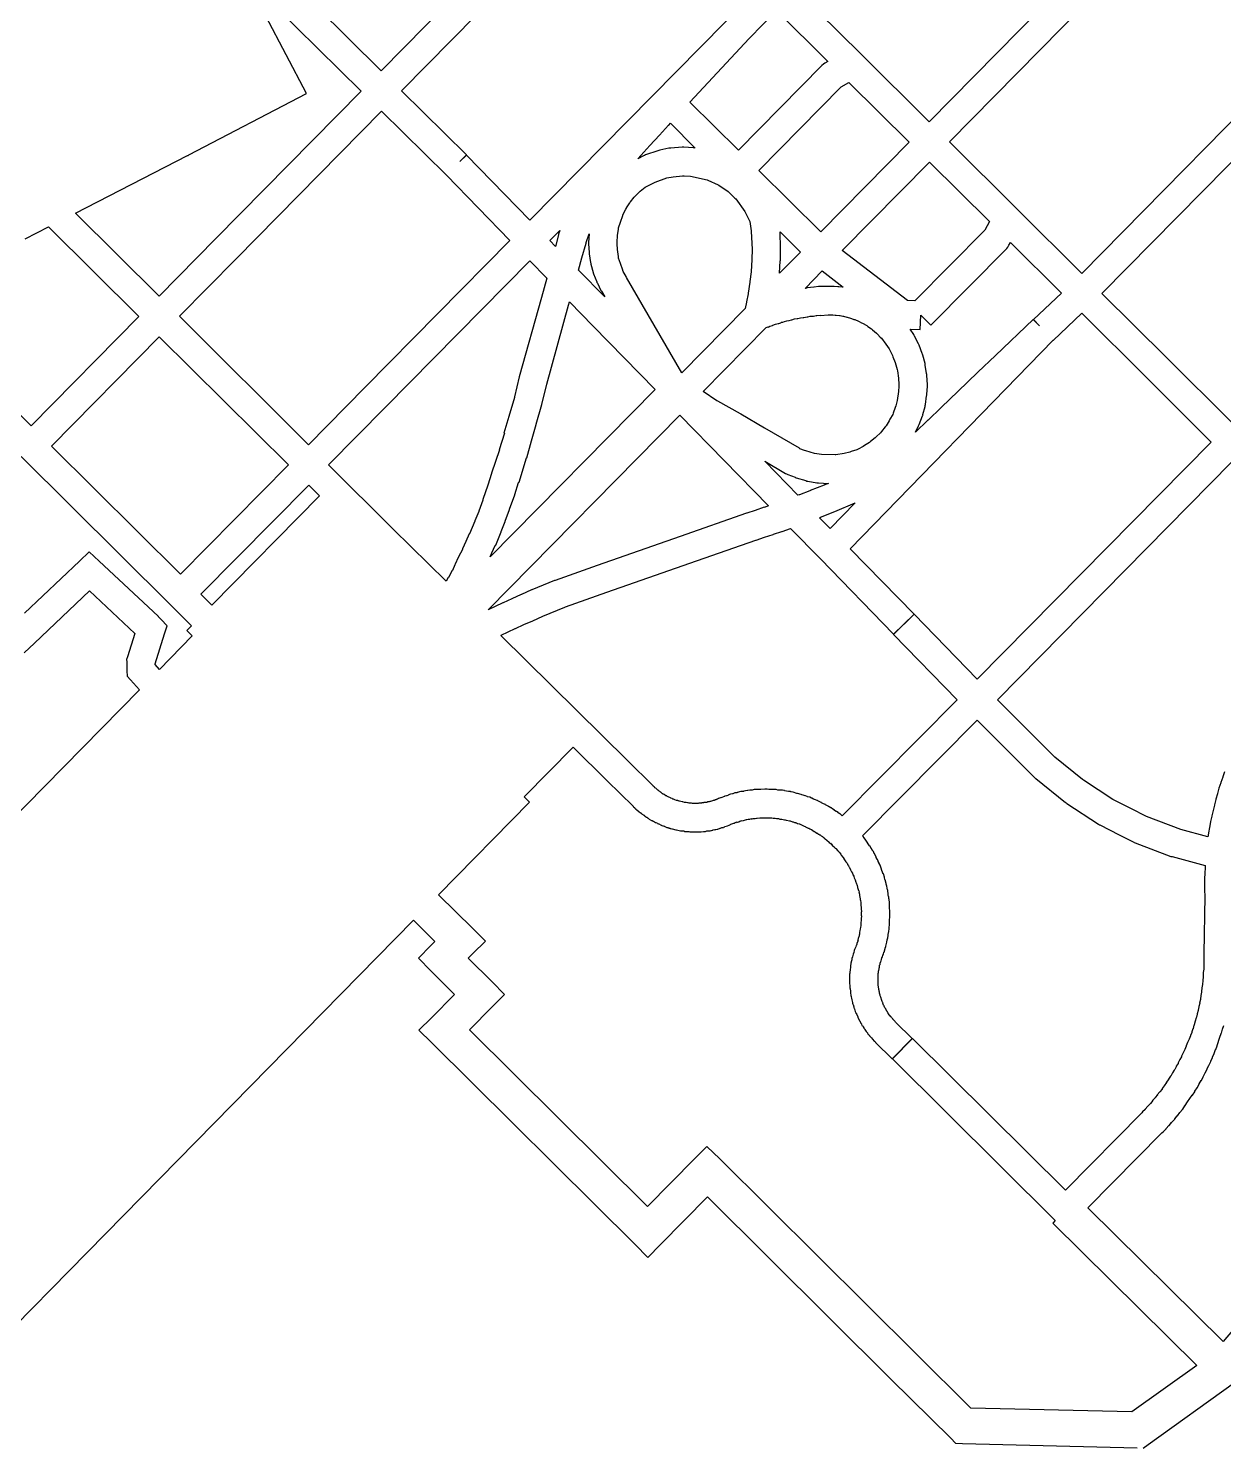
# Model space of a CAD drawing. Extents: x 0 to 1129, y 203 to 1017.
# Drawn here: x 363.7 to 401.51, y 807.01 to 851.8 of the extents above; entities that cross this region are included whole.
import ezdxf

# ---------------------------------------------------------------- set-up
doc = ezdxf.new("R2010")
doc.units = 0
doc.layers.get('0').update_dxf_attribs({"linetype": 'CONTINUOUS'})

msp = doc.modelspace()

# ---------------------------------------------------------------- linework, layer by layer
at = {"color": 1}
for points in [[(377.655667, 861.984346), (379.941667, 859.726568), (381.987778, 857.694568), (374.8546, 850.455568), (372.808511, 852.487568), (370.515444, 854.752401), (372.780289, 857.045457), (375.376734, 859.670123), (377.655667, 861.984346)], [(395.132289, 860.241623), (397.178378, 858.216679), (399.323266, 856.085901), (392.197178, 848.839846), (390.045222, 850.977679), (387.992067, 853.009679), (395.132289, 860.241623)], [(382.629845, 857.052444), (384.668889, 855.034556), (386.722067, 853.002556), (385.854222, 852.113556), (385.847223, 852.106511), (385.840224, 852.106511), (385.741446, 851.993622), (379.56078, 845.735345), (377.557002, 847.788511), (377.345335, 847.5839), (377.557002, 847.802622), (375.503824, 849.820511), (382.629845, 857.052444)], [(399.965333, 855.450845), (402.117266, 853.320067), (404.156333, 851.295122), (397.016111, 844.049067), (394.984111, 846.074011), (392.832155, 848.204789), (399.965333, 855.450845)], [(370.571889, 853.418845), (372.173489, 851.8384), (374.226667, 849.813456), (369.626444, 845.149734), (367.834333, 843.3294), (365.188511, 845.954067), (368.730378, 847.7744), (368.7586, 847.781444), (368.779823, 847.8026), (372.498112, 849.742878), (370.571889, 853.418845)], [(387.364111, 852.367556), (388.986889, 850.751833), (388.895178, 850.702444), (388.845778, 850.667167), (388.796378, 850.624833), (386.157622, 847.943722), (384.619489, 849.460667), (386.496289, 851.478556), (387.364111, 852.367556)], [(404.798378, 850.660145), (406.844511, 848.628145), (408.8906, 846.596145), (401.743333, 839.357145), (399.711333, 841.382089), (397.658155, 843.414089), (404.798378, 850.660145)], [(389.650111, 850.088645), (391.562155, 848.197756), (388.761111, 845.368444), (386.799667, 847.301667), (389.410222, 849.954556), (389.650111, 850.088645)], [(374.868734, 849.178501), (376.921889, 847.153556), (378.925667, 845.093334), (374.353667, 840.450779), (372.561556, 838.630445), (368.476378, 842.694445), (370.268511, 844.514779), (374.868734, 849.178501)], [(384.012734, 848.797512), (384.795889, 848.014346), (384.7606, 848.02139), (384.725333, 848.02139), (384.429, 848.042545), (384.407777, 848.042545), (384.379555, 848.042545), (384.01971, 848.014323), (383.991488, 848.007279), (383.963266, 848.007279), (383.673999, 847.943779), (383.63871, 847.936734), (383.610488, 847.922623), (383.222444, 847.795623), (383.187154, 847.781512), (383.158932, 847.767401), (382.982532, 847.675679), (383.356488, 848.091957), (383.666932, 848.423568), (383.949154, 848.734012), (383.956154, 848.734012), (384.012734, 848.797512)], [(392.204222, 847.562813), (394.102155, 845.686035), (393.954, 845.417924), (391.738556, 843.181313), (391.505711, 843.188357), (389.445489, 844.768801), (392.204222, 847.562813)], [(384.386667, 847.132435), (384.443111, 847.132435), (384.640667, 847.125391), (385.169845, 847.005446), (385.191068, 846.998402), (385.515623, 846.850235), (385.536846, 846.843191), (385.833157, 846.63858), (385.85438, 846.617425), (386.044892, 846.426925), (386.073114, 846.405769), (386.36238, 846.010658), (386.517602, 845.693158), (386.56698, 845.396825), (386.56698, 845.375669), (386.595202, 844.81828), (386.595202, 844.797125), (386.588203, 844.514903), (386.588203, 844.486681), (386.559981, 844.098625), (386.56698, 844.098625), (386.524669, 843.788181), (386.524669, 843.77407), (386.468225, 843.421292), (386.468225, 843.400136), (386.418825, 843.153192), (386.418825, 843.139081), (386.369425, 842.941525), (384.365647, 840.909525), (382.615869, 843.922247), (382.60887, 843.95047), (382.517159, 844.105692), (382.502935, 844.14097), (382.502935, 844.148014), (382.425335, 844.359681), (382.368891, 844.53607), (382.368891, 844.564292), (382.361892, 844.585447), (382.333669, 844.804169), (382.319671, 844.987614), (382.319671, 845.008769), (382.319671, 845.029925), (382.333669, 845.262758), (382.361892, 845.439147), (382.368891, 845.488536), (382.425335, 845.664925), (382.502935, 845.876591), (382.502935, 845.890702), (382.517159, 845.92598), (382.601826, 846.081202), (382.615824, 846.109425), (382.622823, 846.123536), (382.721601, 846.278758), (382.735599, 846.299913), (382.749597, 846.314024), (382.862486, 846.455135), (382.890708, 846.490413), (383.052997, 846.645635), (383.208197, 846.772635), (383.22942, 846.786747), (383.525753, 846.934913), (383.899709, 847.068969), (384.090198, 847.104247), (384.097197, 847.104247), (384.386667, 847.132435)], [(364.341845, 845.523768), (367.199333, 842.687435), (363.791489, 839.230213), (362.175778, 840.824768)], [(363.601, 845.142712), (364.341845, 845.523768)], [(380.513178, 845.403858), (380.470822, 845.290969), (380.470822, 845.276858), (380.470822, 845.269813), (380.372067, 844.902925), (380.195667, 845.086369), (380.513178, 845.403858)], [(381.437444, 845.30508), (381.416221, 845.029913), (381.416221, 845.015802), (381.416221, 844.98758), (381.437444, 844.712413), (381.437444, 844.691258), (381.437444, 844.670102), (381.479778, 844.394936), (381.486777, 844.37378), (381.486777, 844.345558), (381.564399, 844.077447), (381.564399, 844.063336), (381.578398, 844.035114), (381.68422, 843.781114), (381.68422, 843.759958), (381.698444, 843.738803), (381.811332, 843.513025), (381.811332, 843.505981), (381.825331, 843.49187), (381.931175, 843.308425), (381.105687, 844.155092), (381.211509, 844.543148), (381.338509, 845.001759), (381.345508, 845.022914), (381.437444, 845.30508)], [(387.477, 845.361524), (388.119044, 844.719469), (387.462889, 844.056247), (387.484112, 844.451358), (387.491111, 844.458402), (387.491111, 844.479557), (387.491111, 844.804113), (387.491111, 844.811157), (387.491111, 844.832313), (387.477, 845.361524)], [(394.7654, 845.022869), (396.374067, 843.421258), (395.492111, 842.595758), (395.6826, 842.391147), (395.485044, 842.595758), (394.285622, 841.452758), (393.735266, 840.930647), (393.100289, 840.309758), (392.585222, 839.815869), (392.571224, 839.808825), (392.162002, 839.406658), (392.148004, 839.406658), (391.759937, 839.025658), (391.858737, 839.230269), (391.865736, 839.24438), (391.879734, 839.272602), (391.985556, 839.540714), (391.992556, 839.554825), (391.992556, 839.583047), (392.063111, 839.844102), (392.07011, 839.872325), (392.077109, 839.900547), (392.112398, 840.175714), (392.119398, 840.196869), (392.119398, 840.218024), (392.140621, 840.47908), (392.140621, 840.507302), (392.140621, 840.535524), (392.119398, 840.824802), (392.119398, 840.853024), (392.112398, 840.881247), (392.070042, 841.149358), (392.070042, 841.17758), (392.063043, 841.198735), (391.992488, 841.466846), (391.985489, 841.495069), (391.97149, 841.516224), (391.879757, 841.77728), (391.865759, 841.798435), (391.85876, 841.81959), (391.724693, 842.066535), (391.717694, 842.08769), (391.710695, 842.115912), (391.590739, 842.285246), (391.90825, 842.271135), (391.929473, 842.729746), (392.246985, 842.412246), (394.645873, 844.839357), (394.681162, 844.88169), (394.716429, 844.938135), (394.7654, 845.022869)], [(379.560667, 844.444325), (380.096889, 843.893991), (379.927556, 843.287214), (379.229044, 840.782491), (379.229044, 840.775447), (379.073845, 840.140447), (379.073845, 840.126336), (378.897444, 839.526614), (378.897444, 839.51957), (378.742222, 838.997458), (378.75622, 838.997458), (378.593954, 838.468292), (378.600953, 838.468292), (378.353997, 837.727458), (378.353997, 837.720414), (378.234064, 837.353525), (378.071775, 836.894914), (378.071775, 836.880803), (377.944798, 836.528025), (377.944798, 836.520981), (377.817775, 836.224648), (377.817775, 836.210537), (377.648442, 835.815425), (377.641443, 835.808381), (377.542665, 835.575548), (377.542665, 835.568504), (377.436843, 835.342726), (377.429844, 835.32157), (377.309888, 835.081682), (377.309888, 835.074637), (377.29589, 835.067593), (377.204156, 834.848871), (377.190158, 834.827715), (377.112536, 834.658382), (377.105537, 834.651338), (376.992648, 834.432616), (376.978649, 834.432616), (376.915138, 834.312671), (375.242983, 835.963671), (373.196872, 837.995671), (374.996027, 839.816004), (379.560667, 844.444325)], [(388.810511, 844.126825), (389.473711, 843.611769), (389.3326, 843.62588), (389.318602, 843.62588), (389.304378, 843.62588), (389.191489, 843.639991), (389.17749, 843.639991), (389.170491, 843.639991), (389.015269, 843.639991), (388.994046, 843.639991), (388.980048, 843.639991), (388.973049, 843.639991), (388.711982, 843.632947), (388.704983, 843.632947), (388.690985, 843.632947), (388.549873, 843.611792), (388.542874, 843.611792), (388.437052, 843.604747), (388.33123, 843.597703), (388.324231, 843.597703), (388.324231, 843.583592), (388.267787, 843.576548), (388.810511, 844.126825)], [(380.816556, 843.153158), (381.564444, 842.384102), (383.525889, 840.373269), (378.311845, 835.088658), (378.361222, 835.208602), (378.467044, 835.441436), (378.481268, 835.455547), (378.657646, 835.87888), (378.657646, 835.885925), (378.777579, 836.203425), (378.784578, 836.210469), (378.918622, 836.584413), (378.918622, 836.591458), (379.087956, 837.050069), (379.087956, 837.057113), (379.207911, 837.438113), (379.22191, 837.445157), (379.454732, 838.214213), (379.468956, 838.221257), (379.617111, 838.750424), (379.765266, 839.272535), (379.765266, 839.279579), (379.941667, 839.900468), (379.941667, 839.907512), (380.103933, 840.542512), (380.103933, 840.549556), (380.788333, 843.047223), (380.816556, 843.153158)], [(397.016111, 842.786269), (399.076333, 840.747214), (401.1154, 838.715214), (393.714111, 831.215158), (391.7174, 833.268325), (391.061222, 832.633325), (393.079111, 830.566047), (389.445489, 826.897158), (389.424266, 826.911269), (389.417266, 826.911269), (389.374956, 826.953602), (389.367957, 826.953602), (389.311512, 826.98888), (389.311512, 826.995925), (389.262135, 827.031202), (389.247911, 827.031202), (389.198533, 827.06648), (389.198533, 827.073524), (389.142089, 827.108802), (389.092711, 827.14408), (389.085712, 827.14408), (389.029267, 827.179358), (389.022268, 827.179358), (389.015269, 827.193469), (388.909425, 827.242858), (388.909425, 827.249902), (388.85298, 827.278124), (388.845981, 827.278124), (388.789537, 827.306346), (388.782537, 827.313391), (388.775538, 827.313391), (388.669716, 827.369835), (388.662717, 827.376879), (388.648719, 827.376879), (388.599319, 827.405102), (388.53583, 827.426257), (388.528831, 827.426257), (388.479431, 827.454479), (388.465433, 827.454479), (388.416055, 827.482701), (388.409056, 827.482701), (388.345545, 827.496813), (388.338545, 827.510924), (388.282101, 827.525035), (388.275102, 827.525035), (388.211591, 827.54619), (388.162213, 827.560301), (388.147989, 827.567346), (388.14099, 827.567346), (388.028101, 827.602623), (388.021102, 827.602623), (388.006878, 827.602623), (387.886945, 827.637901), (387.823456, 827.652012), (387.816457, 827.652012), (387.809458, 827.659056), (387.745969, 827.666101), (387.68248, 827.673145), (387.618969, 827.687256), (387.61197, 827.687256), (387.61197, 827.6943), (387.548481, 827.701345), (387.541482, 827.701345), (387.477971, 827.708389), (387.470972, 827.708389), (387.407483, 827.708389), (387.400484, 827.708389), (387.351084, 827.7225), (387.337086, 827.7225), (387.280641, 827.729544), (387.266643, 827.729544), (387.210198, 827.729544), (387.1962, 827.729544), (387.139756, 827.729544), (387.125758, 827.729544), (387.069313, 827.736589), (387.055315, 827.736589), (386.99887, 827.736589), (386.87187, 827.729544), (386.864871, 827.729544), (386.857872, 827.729544), (386.794361, 827.729544), (386.787362, 827.729544), (386.660362, 827.7225), (386.653363, 827.7225), (386.589874, 827.708389), (386.582875, 827.708389), (386.519364, 827.701345), (386.455852, 827.6943), (386.448853, 827.6943), (386.441854, 827.6943), (386.378343, 827.687256), (386.328965, 827.673145), (386.321966, 827.666101), (386.258455, 827.659056), (386.251456, 827.659056), (386.237457, 827.659056), (386.124569, 827.630834), (386.117569, 827.630834), (386.117569, 827.62379), (386.054081, 827.616746), (386.047082, 827.616746), (385.98357, 827.59559), (385.976571, 827.59559), (385.920127, 827.581479), (385.913128, 827.581479), (385.849639, 827.560324), (385.849639, 827.55328), (385.84264, 827.55328), (385.793262, 827.532124), (385.779038, 827.532124), (385.722594, 827.518013), (385.722594, 827.510969), (385.602661, 827.46158), (385.595662, 827.46158), (385.588662, 827.46158), (385.525151, 827.440425), (385.496929, 827.426313), (385.482931, 827.419269), (385.461708, 827.412225), (385.454708, 827.412225), (385.440484, 827.405181), (385.419261, 827.405181), (385.419261, 827.39107), (385.405263, 827.39107), (385.405263, 827.384025), (385.391265, 827.384025), (385.370042, 827.376981), (385.355818, 827.376981), (385.34182, 827.369937), (385.33482, 827.369937), (385.271309, 827.348781), (385.26431, 827.348781), (385.250312, 827.348781), (385.236314, 827.341737), (385.208091, 827.341737), (385.208091, 827.334693), (385.179869, 827.334693), (385.165871, 827.320582), (385.137649, 827.320582), (385.109426, 827.313537), (385.102427, 827.313537), (385.088429, 827.313537), (385.067206, 827.313537), (385.053208, 827.306493), (385.03921, 827.306493), (385.017986, 827.306493), (385.003988, 827.306493), (384.989764, 827.299449), (384.968541, 827.299449), (384.919164, 827.299449), (384.912164, 827.299449), (384.890941, 827.285338), (384.876717, 827.285338), (384.820273, 827.285338), (384.806275, 827.285338), (384.799276, 827.285338), (384.778052, 827.285338), (384.74983, 827.285338), (384.721608, 827.285338), (384.707384, 827.285338), (384.679162, 827.299449), (384.65094, 827.299449), (384.636941, 827.299449), (384.615718, 827.299449), (384.608719, 827.299449), (384.580497, 827.306493), (384.580497, 827.299449), (384.559274, 827.306493), (384.509874, 827.313537), (384.495875, 827.313537), (384.467653, 827.313537), (384.460654, 827.320582), (384.453655, 827.320582), (384.39721, 827.334693), (384.383212, 827.334693), (384.291479, 827.355848), (384.28448, 827.355848), (384.263257, 827.369959), (384.256257, 827.369959), (384.242259, 827.377004), (384.23526, 827.377004), (384.207038, 827.384048), (384.200039, 827.384048), (384.143594, 827.405203), (384.129596, 827.412247), (384.108373, 827.419292), (384.101374, 827.419292), (384.080151, 827.426336), (384.066153, 827.440447), (384.023819, 827.454558), (384.009821, 827.461602), (383.988598, 827.475714), (383.960376, 827.482758), (383.953377, 827.489802), (383.896932, 827.518024), (383.889933, 827.525069), (383.882934, 827.525069), (383.861711, 827.532113), (383.812333, 827.567391), (383.784111, 827.581502), (383.777112, 827.588546), (383.755889, 827.59559), (383.74889, 827.602635), (383.727666, 827.616746), (383.706443, 827.637901), (383.692219, 827.637901), (383.68522, 827.652012), (383.671222, 827.666123), (383.649999, 827.673168), (383.621777, 827.70139), (383.614778, 827.70139), (383.607778, 827.708434), (383.586555, 827.729589), (383.544222, 827.764867), (383.516, 827.778978), (383.502002, 827.800134), (383.502002, 827.807178), (383.495002, 827.807178), (383.473779, 827.828333), (383.46678, 827.835378), (383.46678, 827.842422), (382.648336, 828.646755), (378.647847, 832.597866), (378.654846, 832.604911), (379.099335, 832.816577), (379.113333, 832.816577), (379.367333, 832.943577), (379.6566, 833.063522), (379.974111, 833.204633), (380.6726, 833.493911), (380.686824, 833.508022), (381.99209, 833.966633), (384.623801, 834.883855), (386.712246, 835.610577), (386.719245, 835.610577), (386.980311, 835.702299), (387.262534, 835.786966), (387.269533, 835.801077), (387.530577, 835.885744), (387.544801, 835.885744), (387.805845, 835.984522), (388.75129, 835.017911), (391.065512, 832.640188), (391.72169, 833.268133), (389.696734, 835.335411), (396.110223, 841.939411), (396.117222, 841.932366), (397.016111, 842.786269)], [(388.993933, 842.73688), (389.022155, 842.73688), (389.128, 842.73688), (389.149223, 842.73688), (389.219756, 842.729836), (389.247978, 842.729836), (389.353823, 842.715725), (389.382045, 842.715725), (389.459668, 842.69457), (389.48789, 842.69457), (389.586645, 842.666347), (389.600869, 842.666347), (389.706691, 842.63107), (389.734913, 842.624025), (389.812513, 842.595803), (389.840735, 842.588759), (389.953624, 842.53937), (389.981846, 842.525259), (390.052425, 842.489981), (390.080647, 842.47587), (390.221758, 842.398259), (390.257024, 842.370037), (390.369913, 842.292425), (390.398135, 842.264203), (390.525135, 842.15837), (390.553358, 842.130148), (390.645091, 842.03137), (390.680358, 841.996092), (390.821469, 841.812648), (390.927313, 841.664481), (390.948537, 841.622148), (391.033203, 841.452814), (391.047201, 841.410481), (391.117757, 841.234092), (391.181268, 841.008314), (391.188267, 840.965981), (391.223534, 840.740203), (391.230533, 840.535592), (391.230533, 840.479148), (391.223534, 840.31687), (391.181223, 840.034648), (391.138867, 839.858259), (391.117644, 839.80887), (391.054133, 839.632481), (391.040135, 839.590148), (390.948401, 839.434925), (390.927178, 839.385537), (390.828378, 839.230314), (390.800155, 839.195037), (390.687266, 839.04687), (390.652, 839.011592), (390.517933, 838.877537), (390.482667, 838.849314), (390.341556, 838.72937), (390.306289, 838.701148), (390.151044, 838.60237), (390.101667, 838.574148), (389.946444, 838.489481), (389.904111, 838.468326), (389.727711, 838.411881), (389.678333, 838.390726), (389.501933, 838.348392), (389.240889, 838.306059), (389.219666, 838.306059), (388.782244, 838.32017), (388.56351, 838.355448), (388.288332, 838.433059), (388.253066, 838.44717), (388.104911, 838.503615), (388.090687, 838.517726), (386.99002, 839.159781), (386.983021, 839.159781), (386.235132, 839.597226), (386.221134, 839.611337), (385.508534, 840.006448), (385.473245, 840.020559), (385.042845, 840.316892), (387.039578, 842.334781), (387.096023, 842.363004), (387.096023, 842.348892), (387.152467, 842.377115), (387.159466, 842.377115), (387.237089, 842.405337), (387.244088, 842.412381), (387.335821, 842.440603), (387.335821, 842.447648), (387.413421, 842.468803), (387.42042, 842.468803), (387.434418, 842.468803), (387.504974, 842.489958), (387.518972, 842.50407), (387.561305, 842.511114), (387.61775, 842.525225), (387.69535, 842.553447), (387.69535, 842.546403), (387.758861, 842.560514), (387.76586, 842.560514), (387.836393, 842.581669), (387.843392, 842.581669), (387.928059, 842.609892), (388.019792, 842.624003), (388.033791, 842.624003), (388.118457, 842.645158), (388.210191, 842.659269), (388.224189, 842.659269), (388.337078, 842.680425), (388.351076, 842.680425), (388.428676, 842.694536), (388.4429, 842.694536), (388.534611, 842.70158), (388.619278, 842.715691), (388.640501, 842.715691), (388.75339, 842.729802), (388.75339, 842.722758), (388.993933, 842.73688)], [(367.8414, 842.045278), (371.926556, 837.995389), (368.511667, 834.538167), (364.433556, 838.588056), (367.8414, 842.045278)], [(384.309044, 839.568778), (387.110111, 836.697167), (386.976067, 836.647778), (386.976067, 836.654822), (386.693845, 836.556044), (386.425711, 836.471378), (386.418712, 836.471378), (384.316156, 835.730544), (381.69149, 834.813322), (380.365045, 834.3406), (380.351047, 834.3406), (380.344048, 834.333556), (379.624359, 834.037222), (379.617359, 834.037222), (379.299871, 833.896111), (379.292872, 833.896111), (378.989494, 833.762056), (378.72136, 833.635056), (378.707362, 833.635056), (378.24874, 833.409278), (384.309044, 839.568778)], [(363.474, 838.263602), (368.201222, 833.564602), (368.864444, 832.908435), (368.716289, 832.753213), (368.885622, 832.583879), (367.848444, 831.525546), (367.707333, 831.680768), (367.707333, 831.687813), (367.707333, 831.701924), (368.010734, 832.647368), (368.0954, 832.901368), (367.904889, 833.098924), (367.813178, 833.18359), (367.813178, 833.197701), (367.806179, 833.204746), (365.936445, 834.947468), (365.626001, 835.243801), (365.322623, 834.947468), (363.579912, 833.303523)], [(386.997222, 838.108278), (387.6534, 837.720222), (387.681622, 837.706111), (387.716889, 837.692), (387.949711, 837.600278), (387.970934, 837.586167), (387.984932, 837.586167), (388.295377, 837.494444), (388.323599, 837.480333), (388.351821, 837.473289), (388.634043, 837.430956), (388.655266, 837.423911), (388.690556, 837.423911), (389.008067, 837.4098), (388.881044, 837.360411), (388.881044, 837.353367), (388.867046, 837.353367), (388.429579, 837.184034), (388.429579, 837.17699), (388.42258, 837.17699), (388.090958, 837.04999), (388.083958, 837.04999), (388.041625, 837.035878), (386.997222, 838.108278)], [(401.532209, 828.287091), (401.475764, 828.124813), (401.475764, 828.117769), (401.41932, 827.948436), (401.41932, 827.941392), (401.412321, 827.941392), (401.355876, 827.772058), (401.355876, 827.765014), (401.313565, 827.595681), (401.306566, 827.588636), (401.264233, 827.419303), (401.264233, 827.412259), (401.214833, 827.242925), (401.214833, 827.235881), (401.172522, 827.066548), (401.172522, 827.059504), (401.130166, 826.89017), (401.130166, 826.883126), (401.0949, 826.713793), (401.0949, 826.706748), (401.059633, 826.530359), (401.059633, 826.523315), (401.031411, 826.353982), (401.031411, 826.346938), (401.010188, 826.226993), (400.156477, 826.459826), (399.069899, 826.876104), (399.027588, 826.890215), (398.611299, 827.101882), (398.03981, 827.39116), (398.004521, 827.412315), (397.073188, 828.019093), (397.051965, 828.040248), (397.037741, 828.047293), (396.169919, 828.745793), (396.13463, 828.78107), (396.099363, 828.809293), (394.35663, 830.566126), (401.757444, 838.080056)], [(372.5686, 837.353356), (372.907266, 837.014689), (369.506511, 833.557467), (369.153711, 833.903189), (372.5686, 837.353356)], [(389.847667, 836.788911), (389.064511, 835.977523), (388.725845, 836.323245), (388.754067, 836.337356), (389.205622, 836.5208), (389.212622, 836.5208), (389.847667, 836.788911)], [(363.57271, 832.047725), (363.890221, 832.351114), (365.632932, 834.009169), (367.065199, 832.661558), (366.832377, 831.92778), (366.804154, 831.843114), (366.811154, 831.765503), (366.818153, 831.476225), (366.825152, 831.306892), (366.930974, 831.194003), (367.213196, 830.883558), (344.44493, 807.720169)], [(393.714111, 829.923845), (395.456822, 828.174067), (395.5274, 828.103511), (395.541398, 828.0894), (395.562622, 828.075289), (396.508066, 827.313289), (396.522064, 827.306245), (396.543287, 827.285089), (397.55222, 826.635978), (397.573444, 826.614823), (397.587668, 826.607779), (398.20149, 826.297334), (398.667156, 826.057445), (398.681154, 826.050401), (398.709377, 826.043357), (399.831199, 825.612968), (399.859421, 825.605924), (399.873645, 825.605924), (400.917867, 825.323701), (400.917867, 825.260201), (400.917867, 825.253157), (400.910868, 825.076768), (400.89687, 824.900379), (400.89687, 824.886268), (400.89687, 824.879224), (400.89687, 824.709891), (400.89687, 824.533502), (400.89687, 824.526458), (400.89687, 824.519413), (400.910868, 824.371247), (400.910868, 824.357135), (400.910868, 824.350091), (400.875579, 822.543869), (400.875579, 822.536825), (400.875579, 822.522714), (400.875579, 822.409825), (400.875579, 822.40278), (400.875579, 822.289892), (400.875579, 822.169947), (400.875579, 822.155836), (400.875579, 822.050003), (400.875579, 822.042958), (400.861581, 821.937125), (400.861581, 821.923014), (400.854582, 821.810125), (400.854582, 821.803081), (400.847583, 821.690192), (400.847583, 821.676081), (400.840583, 821.570247), (400.840583, 821.563203), (400.81936, 821.450314), (400.805362, 821.337425), (400.805362, 821.323314), (400.784139, 821.217481), (400.784139, 821.210437), (400.770141, 821.097548), (400.770141, 821.090504), (400.741919, 820.970559), (400.748918, 820.970559), (400.720695, 820.864726), (400.720695, 820.857682), (400.699472, 820.744793), (400.699472, 820.737748), (400.67125, 820.631915), (400.67125, 820.617804), (400.643028, 820.526082), (400.636029, 820.504926), (400.60074, 820.399093), (400.607739, 820.399093), (400.57245, 820.286204), (400.57245, 820.27916), (400.565451, 820.27916), (400.537228, 820.173326), (400.537228, 820.159215), (400.530229, 820.159215), (400.502007, 820.067493), (400.495008, 820.067493), (400.495008, 820.046338), (400.459719, 819.94756), (400.459719, 819.940516), (400.417386, 819.834682), (400.417386, 819.827638), (400.367985, 819.721805), (400.325675, 819.615971), (400.318676, 819.608927), (400.276342, 819.503094), (400.226942, 819.397261), (400.219943, 819.383149), (400.17761, 819.291427), (400.17761, 819.277316), (400.121165, 819.185594), (400.114166, 819.171483), (400.071855, 819.079761), (400.064856, 819.065649), (400.008412, 818.973927), (400.008412, 818.959816), (399.959034, 818.868094), (399.94481, 818.853983), (399.888366, 818.762261), (399.831921, 818.663483), (399.824922, 818.656438), (399.761433, 818.564716), (399.761433, 818.557672), (399.690855, 818.458894), (399.697854, 818.458894), (399.627299, 818.360116), (399.6203, 818.353072), (399.556788, 818.268406), (399.556788, 818.254294), (399.486233, 818.169628), (399.486233, 818.162583), (399.40861, 818.070861), (399.41561, 818.070861), (399.33801, 817.986195), (399.33801, 817.972083), (399.260387, 817.887417), (399.267386, 817.887417), (399.189787, 817.795695), (399.182788, 817.78865), (399.112255, 817.711039), (399.027588, 817.619317), (399.020589, 817.612273), (398.942989, 817.534662), (398.914767, 817.499384), (396.501744, 815.051106), (391.6687, 819.848884), (391.0337, 819.206828), (396.177211, 814.098606), (396.099589, 814.013939), (400.657478, 809.512495), (398.604322, 808.044939), (393.510189, 808.164884), (391.774545, 809.886439), (385.5727, 816.045939), (385.163478, 816.44105), (384.768367, 816.045939), (383.2867, 814.53605), (377.6493, 820.12405), (378.368989, 820.850773), (378.757033, 821.245884), (378.368989, 821.640995), (377.614033, 822.395939), (377.755144, 822.53705), (378.1573, 822.932162), (377.755144, 823.327273), (376.675656, 824.399717), (379.554322, 827.327773), (379.384989, 827.497106), (380.937211, 829.070495), (382.009656, 828.005106), (382.8281, 827.200773), (382.835099, 827.193728), (382.835099, 827.179617), (382.870366, 827.158462), (382.877365, 827.144351), (382.905587, 827.123195), (382.912586, 827.109084), (382.940808, 827.087929), (382.947807, 827.087929), (383.011296, 827.031485), (383.018295, 827.02444), (383.018295, 827.017396), (383.053584, 826.996241), (383.053584, 826.989196), (383.067583, 826.989196), (383.088806, 826.968041), (383.088806, 826.960997), (383.117028, 826.946886), (383.138251, 826.932774), (383.14525, 826.92573), (383.173472, 826.911619), (383.180471, 826.897508), (383.208694, 826.883397), (383.215693, 826.876353), (383.250982, 826.84813), (383.257981, 826.84813), (383.293247, 826.819908), (383.300247, 826.819908), (383.335536, 826.791686), (383.406069, 826.749353), (383.420293, 826.749353), (383.427292, 826.742308), (383.462558, 826.721153), (383.469557, 826.721153), (383.540113, 826.67882), (383.547112, 826.67882), (383.596512, 826.664709), (383.596512, 826.650597), (383.631779, 826.636486), (383.638778, 826.636486), (383.645777, 826.636486), (383.71631, 826.601209), (383.723309, 826.601209), (383.737307, 826.594164), (383.772574, 826.580053), (383.779573, 826.580053), (383.807795, 826.565942), (383.821793, 826.565942), (383.828792, 826.558898), (383.89937, 826.530676), (383.913369, 826.530676), (383.948658, 826.523631), (383.955657, 826.50952), (383.997968, 826.502476), (384.004967, 826.495432), (384.054344, 826.488387), (384.061343, 826.488387), (384.181299, 826.45311), (384.195297, 826.45311), (384.202297, 826.45311), (384.279896, 826.431954), (384.322252, 826.42491), (384.33625, 826.42491), (384.350474, 826.42491), (384.385741, 826.417866), (384.428074, 826.417866), (384.463363, 826.403755), (384.477362, 826.403755), (384.484361, 826.403755), (384.526694, 826.39671), (384.533693, 826.39671), (384.568982, 826.39671), (384.575981, 826.39671), (384.58998, 826.39671), (384.625269, 826.389666), (384.667602, 826.389666), (384.674601, 826.389666), (384.6816, 826.389666), (384.716889, 826.389666), (384.766267, 826.389666), (384.773266, 826.389666), (384.815577, 826.389666), (384.822576, 826.389666), (384.907242, 826.389666), (384.914242, 826.389666), (384.921241, 826.389666), (384.963574, 826.389666), (384.977572, 826.389666), (385.055195, 826.39671), (385.062194, 826.39671), (385.069193, 826.39671), (385.104482, 826.403755), (385.11848, 826.403755), (385.160814, 826.417866), (385.203147, 826.417866), (385.210146, 826.42491), (385.259546, 826.42491), (385.266545, 826.42491), (385.301834, 826.431954), (385.308833, 826.431954), (385.3441, 826.438998), (385.351099, 826.438998), (385.365323, 826.45311), (385.40059, 826.460154), (385.40059, 826.45311), (385.435856, 826.460154), (385.442855, 826.467198), (385.449854, 826.467198), (385.492165, 826.474242), (385.506389, 826.474242), (385.583989, 826.502465), (385.590988, 826.502465), (385.633299, 826.52362), (385.647523, 826.52362), (385.682789, 826.530664), (385.682789, 826.537709), (385.725122, 826.544753), (385.732122, 826.558864), (385.767388, 826.565908), (385.774387, 826.565908), (385.809676, 826.580019), (385.816675, 826.580019), (385.866053, 826.601175), (385.908386, 826.615286), (385.922385, 826.629397), (386.014118, 826.664675), (386.021117, 826.664675), (386.056384, 826.678786), (386.063383, 826.678786), (386.11276, 826.699941), (386.11276, 826.68583), (386.162161, 826.706985), (386.16916, 826.706985), (386.204449, 826.721097), (386.218447, 826.721097), (386.26078, 826.742252), (386.26078, 826.735208), (386.310158, 826.749319), (386.324382, 826.749319), (386.416093, 826.777541), (386.416093, 826.770497), (386.430091, 826.777541), (386.46538, 826.784585), (386.472379, 826.784585), (386.521779, 826.79163), (386.571157, 826.805741), (386.571157, 826.79163), (386.627601, 826.805741), (386.684046, 826.812785), (386.691045, 826.812785), (386.726311, 826.819829), (386.747535, 826.819829), (386.839246, 826.826873), (386.853244, 826.826873), (386.888533, 826.826873), (386.895532, 826.826873), (386.99431, 826.826873), (387.001309, 826.826873), (387.04362, 826.826873), (387.050619, 826.826873), (387.099996, 826.826873), (387.106995, 826.826873), (387.149329, 826.826873), (387.156328, 826.826873), (387.205728, 826.826873), (387.212727, 826.826873), (387.255083, 826.819829), (387.262082, 826.819829), (387.311482, 826.819829), (387.318481, 826.819829), (387.360815, 826.812785), (387.367814, 826.812785), (387.417191, 826.805741), (387.424191, 826.805741), (387.466501, 826.79163), (387.4735, 826.79163), (387.515834, 826.784585), (387.529832, 826.784585), (387.57921, 826.777541), (387.614499, 826.770497), (387.635722, 826.770497), (387.671011, 826.756386), (387.67801, 826.756386), (387.776765, 826.73523), (387.790989, 826.73523), (387.868589, 826.707008), (387.889812, 826.699964), (387.932168, 826.685853), (387.974479, 826.678808), (387.974479, 826.671764), (387.995702, 826.671764), (388.030968, 826.650609), (388.037967, 826.650609), (388.080301, 826.636498), (388.094299, 826.636498), (388.129588, 826.615342), (388.136587, 826.615342), (388.178921, 826.594187), (388.178921, 826.601231), (388.235365, 826.573009), (388.270654, 826.558898), (388.284652, 826.544787), (388.362275, 826.509509), (388.383498, 826.502465), (388.418764, 826.488354), (388.461098, 826.460131), (388.468097, 826.460131), (388.552763, 826.403687), (388.566762, 826.396643), (388.602051, 826.382531), (388.644384, 826.347254), (388.644384, 826.354298), (388.693784, 826.31902), (388.700783, 826.31902), (388.73605, 826.290798), (388.743049, 826.290798), (388.778338, 826.262576), (388.813604, 826.24142), (388.820604, 826.227309), (388.855893, 826.206154), (388.869891, 826.192043), (388.905157, 826.170887), (388.912156, 826.156776), (388.947446, 826.135621), (388.954445, 826.12151), (389.025, 826.065065), (389.031999, 826.050954), (389.060222, 826.029799), (389.067221, 826.029799), (389.095443, 826.001577), (389.102442, 825.994532), (389.137731, 825.945143), (389.14473, 825.945143), (389.194108, 825.90281), (389.201107, 825.895766), (389.22233, 825.867544), (389.236328, 825.860499), (389.306884, 825.789944), (389.306884, 825.7829), (389.335106, 825.754677), (389.342105, 825.747633), (389.39855, 825.677078), (389.412548, 825.655922), (389.461948, 825.585367), (389.468947, 825.578322), (389.49017, 825.543045), (389.497169, 825.536), (389.560681, 825.444278), (389.588903, 825.409), (389.595902, 825.401956), (389.6099, 825.366678), (389.6099, 825.359634), (389.638122, 825.310245), (389.666345, 825.274967), (389.673344, 825.260856), (389.708633, 825.183245), (389.715632, 825.16209), (389.736855, 825.126812), (389.765077, 825.084479), (389.765077, 825.077434), (389.779075, 825.028045), (389.786074, 825.021001), (389.807298, 824.985723), (389.807298, 824.978679), (389.821522, 824.936346), (389.842745, 824.886957), (389.849744, 824.872846), (389.877966, 824.795235), (389.884965, 824.774079), (389.913187, 824.689413), (389.927186, 824.640024), (389.927186, 824.625913), (389.955408, 824.53419), (389.962407, 824.520079), (389.976405, 824.477746), (389.962407, 824.477746), (389.98363, 824.421302), (389.990629, 824.378968), (389.990629, 824.371924), (390.011852, 824.273146), (390.011852, 824.251991), (390.018851, 824.216713), (390.018851, 824.209669), (390.02585, 824.167335), (390.02585, 824.160291), (390.03285, 824.061513), (390.03285, 824.054469), (390.039849, 824.00508), (390.039849, 823.998036), (390.039849, 823.955703), (390.039849, 823.948658), (390.053847, 823.856936), (390.039849, 823.856936), (390.039849, 823.736992), (390.053847, 823.736992), (390.039849, 823.638214), (390.039849, 823.63117), (390.039849, 823.581781), (390.039849, 823.574736), (390.03285, 823.532403), (390.03285, 823.525359), (390.03285, 823.47597), (390.02585, 823.426581), (390.02585, 823.419537), (390.018851, 823.370148), (390.018851, 823.363104), (390.011852, 823.32077), (390.011852, 823.313726), (389.997854, 823.264337), (389.997854, 823.257293), (389.990855, 823.21496), (389.990855, 823.207915), (389.983856, 823.158526), (389.983856, 823.151482), (389.976857, 823.116204), (389.976857, 823.102093), (389.948634, 823.010371), (389.948634, 822.99626), (389.927411, 822.946871), (389.94141, 822.946871), (389.906143, 822.855149), (389.906143, 822.841038), (389.891919, 822.80576), (389.88492, 822.791649), (389.870922, 822.756371), (389.849699, 822.714038), (389.835475, 822.664649), (389.835475, 822.657605), (389.821476, 822.643493), (389.821476, 822.629382), (389.807252, 822.579993), (389.807252, 822.572949), (389.786029, 822.52356), (389.786029, 822.516516), (389.77903, 822.481238), (389.77903, 822.474194), (389.772031, 822.438916), (389.765032, 822.431872), (389.750808, 822.382483), (389.743809, 822.34015), (389.743809, 822.333105), (389.73681, 822.326061), (389.729811, 822.276672), (389.73681, 822.276672), (389.729811, 822.255517), (389.715812, 822.241406), (389.715812, 822.227295), (389.708813, 822.149684), (389.701814, 822.100295), (389.701814, 822.09325), (389.701814, 822.086206), (389.694815, 822.043873), (389.694815, 822.008595), (389.687816, 821.959206), (389.687816, 821.952162), (389.687816, 821.909829), (389.673818, 821.902784), (389.673818, 821.867506), (389.673818, 821.846351), (389.673818, 821.83224), (389.673818, 821.796962), (389.673818, 821.747573), (389.673818, 821.669962), (389.673818, 821.627629), (389.673818, 821.620585), (389.673818, 821.599429), (389.687816, 821.521818), (389.687816, 821.514774), (389.687816, 821.493618), (389.687816, 821.465396), (389.687816, 821.458352), (389.694815, 821.423074), (389.694815, 821.41603), (389.694815, 821.408986), (389.701814, 821.359597), (389.708813, 821.281986), (389.708813, 821.274941), (389.715812, 821.232608), (389.715812, 821.218497), (389.715812, 821.211453), (389.729811, 821.176175), (389.729811, 821.169131), (389.73681, 821.126797), (389.743809, 821.077408), (389.743809, 821.070364), (389.772031, 820.992753), (389.772031, 820.985709), (389.772031, 820.971598), (389.77903, 820.93632), (389.786029, 820.929276), (389.800028, 820.893998), (389.800028, 820.886954), (389.807027, 820.851676), (389.814026, 820.844632), (389.814026, 820.83052), (389.821025, 820.795243), (389.835023, 820.788198), (389.856246, 820.710587), (389.877469, 820.668254), (389.877469, 820.654143), (389.884468, 820.647099), (389.905692, 820.611821), (389.940958, 820.53421), (389.940958, 820.527165), (389.954956, 820.477777), (389.961955, 820.477777), (389.961955, 820.470732), (389.997222, 820.400177), (389.997222, 820.393132), (390.01122, 820.386088), (390.025218, 820.357866), (390.025218, 820.350822), (390.046441, 820.322599), (390.053441, 820.315555), (390.053441, 820.301444), (390.067439, 820.266166), (390.081437, 820.266166), (390.081437, 820.259122), (390.10266, 820.223844), (390.123883, 820.188566), (390.130882, 820.181522), (390.159105, 820.146244), (390.159105, 820.1392), (390.201415, 820.0757), (390.208414, 820.068656), (390.236637, 820.033378), (390.236637, 820.019267), (390.264859, 819.983989), (390.271858, 819.983989), (390.30008, 819.948711), (390.30008, 819.941667), (390.307079, 819.941667), (390.363524, 819.878167), (390.363524, 819.871123), (390.370523, 819.871123), (390.398745, 819.835845), (390.45519, 819.772345), (390.45519, 819.765301), (390.469414, 819.758257), (390.490637, 819.737101), (390.490637, 819.730057), (391.019792, 819.207946), (391.654815, 819.857057), (391.125637, 820.372113), (391.118638, 820.386224), (391.104414, 820.400335), (391.069147, 820.442668), (391.047924, 820.463823), (391.040925, 820.470868), (391.005658, 820.513201), (390.998659, 820.520245), (390.99166, 820.541401), (390.977662, 820.541401), (390.963438, 820.569623), (390.942215, 820.583734), (390.942215, 820.590778), (390.899881, 820.647223), (390.899881, 820.654267), (390.885883, 820.675422), (390.885883, 820.682467), (390.86466, 820.696578), (390.86466, 820.710689), (390.850436, 820.7248), (390.850436, 820.731844), (390.836438, 820.753), (390.829439, 820.760044), (390.82244, 820.788266), (390.801217, 820.816488), (390.794217, 820.823533), (390.765995, 820.872922), (390.765995, 820.887033), (390.758996, 820.894077), (390.751997, 820.908188), (390.723775, 820.971688), (390.730774, 820.971688), (390.723775, 820.992843), (390.716776, 821.006954), (390.709777, 821.02811), (390.681554, 821.084554), (390.681554, 821.098665), (390.674555, 821.112777), (390.674555, 821.133932), (390.660557, 821.148043), (390.660557, 821.155087), (390.653558, 821.18331), (390.646559, 821.204465), (390.646559, 821.218576), (390.625336, 821.282076), (390.625336, 821.28912), (390.618337, 821.317342), (390.611337, 821.345565), (390.611337, 821.352609), (390.611337, 821.36672), (390.611337, 821.387875), (390.604338, 821.39492), (390.604338, 821.416075), (390.59034, 821.486631), (390.59034, 821.500742), (390.583341, 821.521897), (390.583341, 821.536008), (390.583341, 821.543053), (390.583341, 821.571275), (390.583341, 821.59243), (390.576342, 821.627708), (390.576342, 821.648863), (390.576342, 821.670019), (390.576342, 821.74763), (390.576342, 821.789963), (390.576342, 821.804074), (390.583341, 821.839352), (390.583341, 821.860507), (390.583341, 821.874618), (390.583341, 821.895774), (390.583341, 821.909885), (390.59034, 821.945163), (390.59034, 821.959274), (390.59034, 821.987496), (390.604338, 822.001607), (390.611337, 822.058052), (390.611337, 822.086274), (390.618337, 822.100385), (390.618337, 822.107429), (390.618337, 822.128585), (390.625336, 822.142696), (390.625336, 822.163851), (390.625336, 822.170895), (390.63956, 822.192051), (390.646559, 822.206162), (390.646559, 822.234384), (390.653558, 822.262606), (390.660557, 822.269651), (390.660557, 822.283762), (390.674555, 822.304917), (390.681554, 822.34725), (390.688553, 822.34725), (390.688553, 822.368406), (390.695553, 822.389561), (390.695553, 822.403672), (390.716776, 822.43895), (390.730774, 822.474228), (390.730774, 822.495383), (390.744772, 822.509494), (390.744772, 822.516539), (390.75877, 822.580039), (390.765769, 822.580039), (390.801058, 822.699983), (390.801058, 822.707027), (390.822282, 822.763472), (390.822282, 822.770516), (390.822282, 822.77756), (390.850504, 822.897505), (390.857503, 822.904549), (390.864502, 822.968049), (390.864502, 822.975093), (390.885725, 823.038593), (390.885725, 823.045638), (390.892724, 823.095026), (390.892724, 823.109138), (390.892724, 823.116182), (390.899723, 823.165571), (390.906722, 823.179682), (390.913722, 823.236126), (390.913722, 823.250237), (390.92772, 823.306682), (390.92772, 823.320793), (390.92772, 823.377237), (390.934719, 823.440737), (390.934719, 823.447782), (390.941718, 823.511282), (390.941718, 823.518326), (390.941718, 823.581826), (390.941718, 823.58887), (390.948717, 823.71587), (390.948717, 823.722914), (390.948717, 823.729959), (390.948717, 823.856959), (390.948717, 823.864003), (390.941718, 823.991003), (390.941718, 823.998047), (390.941718, 824.005091), (390.941718, 824.068591), (390.934719, 824.132091), (390.934719, 824.139136), (390.934719, 824.14618), (390.92772, 824.259069), (390.92772, 824.27318), (390.913722, 824.27318), (390.913722, 824.329624), (390.913722, 824.343736), (390.906722, 824.343736), (390.899723, 824.40018), (390.899723, 824.414291), (390.899723, 824.421335), (390.885725, 824.534224), (390.885725, 824.541269), (390.871727, 824.55538), (390.864728, 824.604769), (390.864728, 824.611813), (390.850504, 824.675313), (390.836506, 824.738813), (390.829506, 824.745857), (390.829506, 824.752901), (390.801284, 824.872846), (390.801284, 824.87989), (390.794285, 824.87989), (390.780287, 824.94339), (390.780287, 824.950434), (390.744998, 825.063323), (390.731, 825.070367), (390.731, 825.084479), (390.688666, 825.197367), (390.688666, 825.204412), (390.688666, 825.211456), (390.660444, 825.2679), (390.639221, 825.3314), (390.639221, 825.338445), (390.610999, 825.387834), (390.610999, 825.401945), (390.582777, 825.451334), (390.582777, 825.458378), (390.554554, 825.514822), (390.547555, 825.521867), (390.519333, 825.578311), (390.519333, 825.585355), (390.462889, 825.698244), (390.462889, 825.705288), (390.44889, 825.705288), (390.427667, 825.761733), (390.392401, 825.811122), (390.392401, 825.825233), (390.357134, 825.874622), (390.357134, 825.881666), (390.34291, 825.881666), (390.321687, 825.93811), (390.307689, 825.945155), (390.237133, 826.043933), (390.237133, 826.050977), (390.201844, 826.107421), (390.194845, 826.114466), (390.12429, 826.213243), (390.11729, 826.220288), (390.110291, 826.227332), (390.082069, 826.26261), (393.714111, 829.923845)], [(352.367788, 799.669351), (375.883966, 823.59474), (376.554232, 822.924463), (376.427232, 822.790407), (376.039166, 822.395296), (376.427232, 821.993129), (377.175121, 821.24524), (376.44841, 820.511463), (376.053299, 820.116351), (376.44841, 819.72124), (382.897166, 813.335963), (383.292277, 812.92674), (383.694455, 813.335963), (385.176121, 814.845851), (390.975788, 809.081463), (392.873744, 807.21174), (393.028943, 807.056518), (393.247677, 807.049474), (398.772188, 806.908363)], [(406.491756, 816.1514), (401.489378, 810.274122), (397.213712, 814.5004), (399.556156, 816.871067), (399.591445, 816.906345), (399.683156, 816.998067), (399.683156, 817.005111), (399.690155, 817.005111), (399.767778, 817.103889), (399.781776, 817.103889), (399.859376, 817.195611), (399.866375, 817.195611), (399.866375, 817.209722), (399.958108, 817.301444), (399.958108, 817.315556), (400.035708, 817.407278), (400.042707, 817.407278), (400.120307, 817.513111), (400.204974, 817.611889), (400.204974, 817.618933), (400.211973, 817.618933), (400.282506, 817.724766), (400.289505, 817.724766), (400.289505, 817.738878), (400.360061, 817.844711), (400.36706, 817.844711), (400.437638, 817.950544), (400.437638, 817.957589), (400.508171, 818.063422), (400.522395, 818.063422), (400.592928, 818.169255), (400.592928, 818.176299), (400.592928, 818.183344), (400.663506, 818.289177), (400.734039, 818.409122), (400.734039, 818.416166), (400.790483, 818.521999), (400.790483, 818.529043), (400.804707, 818.529043), (400.854085, 818.641932), (400.861084, 818.641932), (400.924573, 818.761877), (400.924573, 818.768921), (400.988062, 818.88181), (400.988062, 818.888854), (401.037462, 819.008799), (401.05146, 819.015843), (401.100838, 819.128732), (401.100838, 819.135776), (401.157282, 819.25572), (401.157282, 819.262765), (401.206682, 819.375654), (401.206682, 819.382698), (401.249015, 819.502642), (401.249015, 819.509687), (401.263014, 819.509687), (401.305347, 819.622575), (401.305347, 819.62962), (401.34768, 819.75662), (401.34768, 819.763664), (401.390014, 819.890664), (401.425303, 820.010608), (401.425303, 820.017653), (401.439301, 820.017653), (401.47459, 820.144653), (401.509879, 820.264597)], [(398.95561, 806.894252), (399.117899, 807.014196), (401.84841, 808.975641)]]:
    msp.add_lwpolyline(points, dxfattribs=at)

doc.saveas('drawing.dxf')
